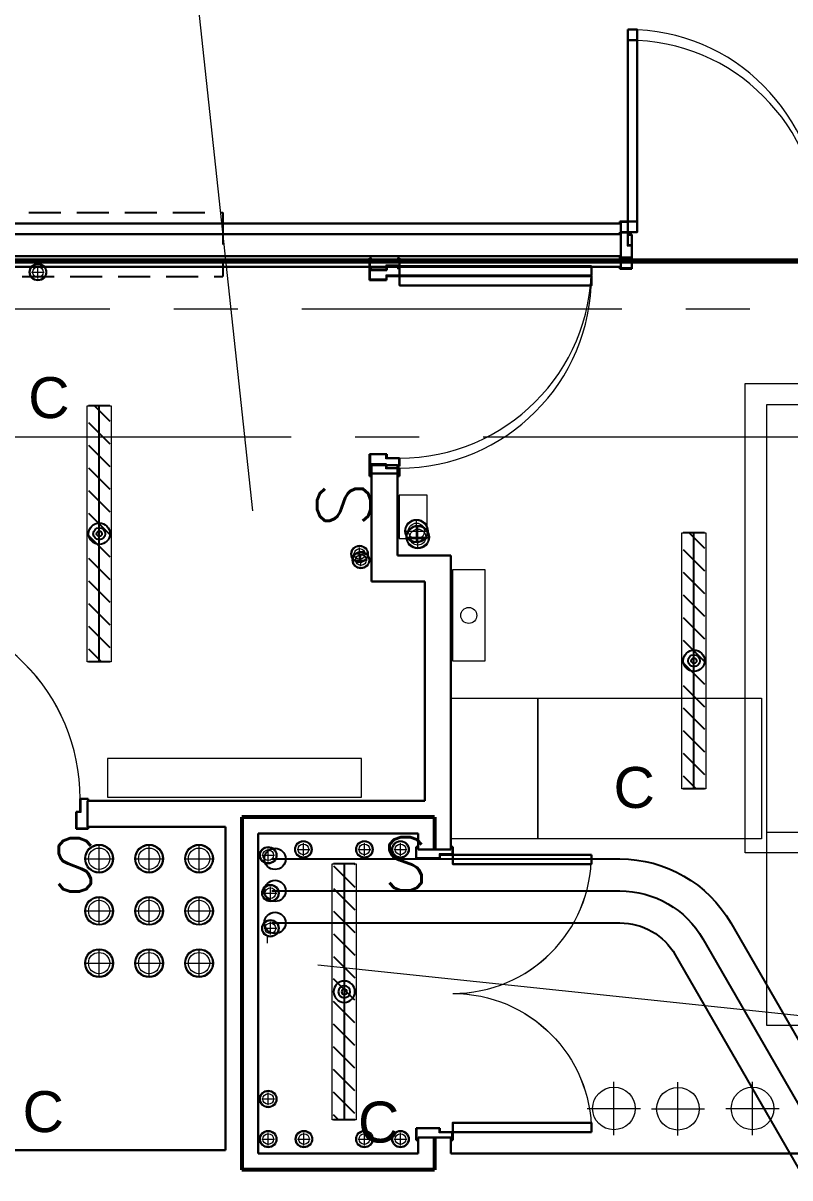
# Model space of a CAD drawing. Header units: inches. Extents: x -26575 to 27, y -11337 to 2257.
# Drawn here: x -21954.9 to -21811, y 764.2 to 980.7 of the extents above; entities that cross this region are included whole.
import ezdxf
from ezdxf.enums import TextEntityAlignment as Align

# ---------------------------------------------------------------- set-up
doc = ezdxf.new("R2010")
doc.units = ezdxf.units.IN
doc.header["$LTSCALE"] = 48
doc.header["$MEASUREMENT"] = 0
for name, pattern in [('A106$0$CENTER', [2, 1.25, -0.25, 0.25, -0.25]), ('A112$0$CENTER', [2, 1.25, -0.25, 0.25, -0.25]), ('NB - 12th floor_plan$0$HIDDEN2', [0.1875, 0.125, -0.0625])]:
    doc.linetypes.add(name, pattern=pattern)
for name, color, linetype in [('A106$0$A-AREA-IDEN', 8, 'Continuous'), ('A106$0$A-DOOR', 8, 'Continuous'), ('A106$0$A-DOOR-FRAM', 8, 'Continuous'), ('A106$0$A-FLOR-SLEEVE', 8, 'Continuous'), ('A106$0$A-GRID-GRDP0-15', 8, 'Continuous'), ('A106$0$A-WALL-FULL-INTR', 8, 'Continuous'), ('A106$0$bc105-11 - A-WALL-FIRE', 8, 'Continuous'), ('A106$0$E-RISER-SLEEVE', 8, 'Continuous'), ('A106$0$M-HVAC', 8, 'Continuous'), ('A112$0$A-ANNO-IDEN', 8, 'Continuous'), ('A112$0$A-DOOR', 8, 'Continuous'), ('A112$0$A-DOOR-FRAM', 8, 'Continuous'), ('A112$0$A-FLOR-SLEEVE', 8, 'Continuous'), ('A112$0$A-GRID-GRDP0-15', 8, 'Continuous'), ('A112$0$A-WALL-FULL-INTR', 8, 'Continuous'), ('A112$0$bc112 - A-WALL-FIRE', 8, 'Continuous'), ('A112$0$E-POWER-PNL', 8, 'Continuous'), ('A112$0$E-RISER-SLEEVE', 8, 'Continuous'), ('A112$0$F-PROT-ALRM', 8, 'Continuous'), ('A112$0$M-CONC-PAD', 8, 'Continuous'), ('A112$0$M-HVAC', 8, 'Continuous'), ('A612$0$A-FLOR-SLEEVE', 8, 'Continuous'), ('A612$0$br612 - E-Lite', 3, 'Continuous'), ('E-CNDT-POWR', 30, 'Continuous'), ('E-FIRE', 234, 'Continuous'), ('E-Lite', 53, 'Continuous'), ('E-Lite-Emer', 13, 'Continuous'), ('E-Lite-Swch @ 96', 53, 'Continuous'), ('E-TEXT', 6, 'Continuous'), ('NB - 12th floor_plan$0$STCBEAMS', 1, 'NB - 12th floor_plan$0$HIDDEN2'), ('XREF', 7, 'Continuous')]:
    doc.layers.add(name, color=color, linetype=linetype)
doc.layers.add('E-Fire-Covr', color=240, linetype='Continuous', lineweight=70, plot=False)
doc.styles.add('M08', font='arial.ttf', dxfattribs={"height": 7.68})
doc.styles.add('MAMEP ANNO', font='arial.ttf', dxfattribs={"height": 0.078125})
doc.styles.get("Standard").update_dxf_attribs({"font": 'simplex.shx'})

# ---------------------------------------------------------------- blocks, each defined once
blk = doc.blocks.new('A106$0$36D478_3')
at = {"layer": 'A106$0$A-DOOR', "linetype": 'Continuous', "lineweight": 0}
blk.add_arc((0.85, 6.5), 36, 0, 90, dxfattribs=at)
at = {"layer": 'A106$0$A-DOOR', "linetype": 'Continuous', "lineweight": 30}
blk.add_3dface([(0.85, 42.5), (2.6, 42.5), (2.6, 6.5), (0.85, 6.5)], dxfattribs=at)
at = {"layer": 'A106$0$A-DOOR-FRAM', "linetype": 'Continuous', "lineweight": 30}
for p, q in [((-0.65, 6.5), (0.85, 6.5)), ((-0.65, 6.5), (-0.65, 6.13)), ((0.85, 6.5), (0.85, 4.08)), ((38.35, 6.5), (36.85, 6.5)), ((36.85, 6.5), (36.85, 4.08)), ((38.35, 6.5), (38.35, 6.13)), ((0.85, 4.08), (1.6, 4.08)), ((1.6, 4.08), (1.6, -0.37)), ((36.85, 4.08), (36.1, 4.08)), ((36.1, 4.08), (36.1, -0.37)), ((-0.65, -0.37), (-0.65, 0)), ((38.35, -0.37), (38.35, 0)), ((1.6, -0.37), (-0.65, -0.37)), ((36.1, -0.37), (38.35, -0.37))]:
    blk.add_line(p, q, dxfattribs=at)
at = {"layer": 'A106$0$A-DOOR-FRAM', "linetype": 'Continuous', "lineweight": 13}
for p, q in [((-0.65, 6.13), (-0.5, 6.13)), ((-0.5, 6.35), (0.7, 6.35)), ((-0.5, 6.35), (-0.5, 6.13)), ((0.7, 6.35), (0.7, 3.93)), ((38.2, 6.35), (37, 6.35)), ((37, 6.35), (37, 3.93)), ((38.2, 6.35), (38.2, 6.13)), ((38.35, 6.13), (38.2, 6.13)), ((0.7, 3.93), (1.45, 3.93)), ((1.45, 3.93), (1.45, -0.22)), ((37, 3.93), (36.25, 3.93)), ((36.25, 3.93), (36.25, -0.22)), ((-0.5, 0), (-0.65, 0)), ((-0.5, -0.22), (-0.5, 0)), ((38.2, -0.22), (38.2, 0)), ((38.2, 0), (38.35, 0)), ((1.45, -0.22), (-0.5, -0.22)), ((36.25, -0.22), (38.2, -0.22))]:
    blk.add_line(p, q, dxfattribs=at)
blk = doc.blocks.new('A106$0$36D478_4')
at = {"layer": 'A106$0$A-DOOR', "linetype": 'Continuous', "lineweight": 0}
blk.add_arc((5.25, -0.85), 36, 270, 360, dxfattribs=at)
at = {"layer": 'A106$0$A-DOOR', "linetype": 'Continuous', "lineweight": 30}
blk.add_3dface([(41.25, -0.85), (41.25, -2.6), (5.25, -2.6), (5.25, -0.85)], dxfattribs=at)
at = {"layer": 'A106$0$A-DOOR-FRAM', "linetype": 'Continuous', "lineweight": 30}
for p, q in [((-0.37, -1.6), (-0.37, 0.65)), ((-0.37, 0.65), (0, 0.65)), ((5.25, 0.65), (4.88, 0.65)), ((5.25, 0.65), (5.25, -0.85)), ((2.83, -1.6), (-0.37, -1.6)), ((5.25, -0.85), (2.83, -0.85)), ((2.83, -0.85), (2.83, -1.6)), ((-0.37, -36.1), (-0.37, -38.35)), ((2.83, -36.1), (-0.37, -36.1)), ((2.83, -36.85), (2.83, -36.1)), ((-0.37, -38.35), (0, -38.35)), ((5.25, -36.85), (2.83, -36.85)), ((5.25, -38.35), (4.88, -38.35)), ((5.25, -38.35), (5.25, -36.85))]:
    blk.add_line(p, q, dxfattribs=at)
at = {"layer": 'A106$0$A-DOOR-FRAM', "linetype": 'Continuous', "lineweight": 13}
for p, q in [((-0.22, -1.45), (-0.22, 0.5)), ((-0.22, 0.5), (0, 0.5)), ((0, 0.5), (0, 0.65)), ((4.88, 0.65), (4.88, 0.5)), ((5.1, 0.5), (4.88, 0.5)), ((5.1, 0.5), (5.1, -0.7)), ((2.68, -1.45), (-0.22, -1.45)), ((5.1, -0.7), (2.68, -0.7)), ((2.68, -0.7), (2.68, -1.45)), ((2.68, -36.25), (-0.22, -36.25)), ((-0.22, -36.25), (-0.22, -38.2)), ((2.68, -37), (2.68, -36.25)), ((-0.22, -38.2), (0, -38.2)), ((0, -38.2), (0, -38.35)), ((5.1, -37), (2.68, -37)), ((4.88, -38.35), (4.88, -38.2)), ((5.1, -38.2), (4.88, -38.2)), ((5.1, -38.2), (5.1, -37))]:
    blk.add_line(p, q, dxfattribs=at)
blk = doc.blocks.new('A106$0$36D478_5')
at = {"layer": 'A106$0$A-DOOR', "linetype": 'Continuous', "lineweight": 0}
blk.add_arc((0.85, 5.25), 36, 0, 90, dxfattribs=at)
at = {"layer": 'A106$0$A-DOOR', "linetype": 'Continuous', "lineweight": 30}
blk.add_3dface([(0.85, 41.25), (2.6, 41.25), (2.6, 5.25), (0.85, 5.25)], dxfattribs=at)
at = {"layer": 'A106$0$A-DOOR-FRAM', "linetype": 'Continuous', "lineweight": 30}
for p, q in [((-0.65, 5.25), (0.85, 5.25)), ((-0.65, 5.25), (-0.65, 4.88)), ((0.85, 5.25), (0.85, 2.83)), ((38.35, 5.25), (36.85, 5.25)), ((36.85, 5.25), (36.85, 2.83)), ((38.35, 5.25), (38.35, 4.88)), ((0.85, 2.83), (1.6, 2.83)), ((1.6, 2.83), (1.6, -0.37)), ((36.85, 2.83), (36.1, 2.83)), ((36.1, 2.83), (36.1, -0.37)), ((-0.65, -0.37), (-0.65, 0)), ((38.35, -0.37), (38.35, 0)), ((1.6, -0.37), (-0.65, -0.37)), ((36.1, -0.37), (38.35, -0.37))]:
    blk.add_line(p, q, dxfattribs=at)
at = {"layer": 'A106$0$A-DOOR-FRAM', "linetype": 'Continuous', "lineweight": 13}
for p, q in [((-0.65, 4.88), (-0.5, 4.88)), ((-0.5, 5.1), (0.7, 5.1)), ((-0.5, 5.1), (-0.5, 4.88)), ((0.7, 5.1), (0.7, 2.68)), ((38.2, 5.1), (37, 5.1)), ((37, 5.1), (37, 2.68)), ((38.2, 5.1), (38.2, 4.88)), ((38.35, 4.88), (38.2, 4.88)), ((0.7, 2.68), (1.45, 2.68)), ((1.45, 2.68), (1.45, -0.22)), ((37, 2.68), (36.25, 2.68)), ((36.25, 2.68), (36.25, -0.22)), ((-0.5, 0), (-0.65, 0)), ((-0.5, -0.22), (-0.5, 0)), ((38.2, -0.22), (38.2, 0)), ((38.2, 0), (38.35, 0)), ((1.45, -0.22), (-0.5, -0.22)), ((36.25, -0.22), (38.2, -0.22))]:
    blk.add_line(p, q, dxfattribs=at)
blk = doc.blocks.new('*U372')
at = {"linetype": 'Continuous', "lineweight": 0}
for p, q in [((0, -20, 0), (0, 20, 0)), ((-20, 0, 0), (20, 0, 0))]:
    blk.add_line(p, q, dxfattribs=at)
at = {"layer": 'A106$0$E-RISER-SLEEVE', "linetype": 'Continuous', "lineweight": 0}
for radius in [21.5, 20.2]:
    blk.add_circle((0, 0, 0), radius, dxfattribs=at)
at = {"layer": 'A106$0$E-RISER-SLEEVE', "linetype": 'Continuous', "lineweight": 13}
blk.add_circle((0, 0, 0), 16, dxfattribs=at)
blk = doc.blocks.new('*U371')
at = {"linetype": 'Continuous', "lineweight": 0}
for p, q in [((-9.5, 0, 0), (9.5, 0, 0)), ((0, -9.5, 0), (0, 9.5, 0))]:
    blk.add_line(p, q, dxfattribs=at)
at = {"layer": 'A106$0$E-RISER-SLEEVE', "linetype": 'Continuous', "lineweight": 0}
for radius in [13, 11.6]:
    blk.add_circle((0, 0, 0), radius, dxfattribs=at)
at = {"layer": 'A106$0$E-RISER-SLEEVE', "linetype": 'Continuous', "lineweight": 13}
blk.add_circle((0, 0, 0), 8, dxfattribs=at)
blk = doc.blocks.new('*U374')
at = {"linetype": 'Continuous', "lineweight": 0}
for p, q in [((-16, 0, 0), (16, 0, 0)), ((0, -16, 0), (0, 16, 0))]:
    blk.add_line(p, q, dxfattribs=at)
at = {"layer": 'A106$0$E-RISER-SLEEVE', "linetype": 'Continuous', "lineweight": 0}
for radius in [17.5, 16.1]:
    blk.add_circle((0, 0, 0), radius, dxfattribs=at)
at = {"layer": 'A106$0$E-RISER-SLEEVE', "linetype": 'Continuous', "lineweight": 13}
blk.add_circle((0, 0, 0), 12, dxfattribs=at)
blk = doc.blocks.new('*U437')
at = {"layer": 'A106$0$A-FLOR-SLEEVE', "linetype": 'Continuous', "lineweight": 0}
for p, q in [((0, -40), (0, 40)), ((-40, 0), (40, 0))]:
    blk.add_line(p, q, dxfattribs=at)
at = {"layer": 'A106$0$A-FLOR-SLEEVE', "linetype": 'Continuous', "lineweight": 13}
blk.add_circle((0, 0), 32, dxfattribs=at)
blk = doc.blocks.new('*U438')
at = {"layer": 'A106$0$A-DOOR', "linetype": 'Continuous', "lineweight": 0}
blk.add_arc((-76.5, 208, 0), 208, 270.0004, 360, dxfattribs=at)
at = {"layer": 'A106$0$A-DOOR', "linetype": 'Continuous', "lineweight": 0, "extrusion": (0, 0, -1)}
blk.add_arc((76.5, -208, 0), 208, 90.0004, 180, dxfattribs=at)
at = {"layer": 'A106$0$A-DOOR', "linetype": 'Continuous', "lineweight": 30}
for points in [[(131.5, 208, 0), (131.5, 194, 0), (-76.5, 194, 0), (-76.5, 208, 0)], [(131.5, -208, 0), (131.5, -194, 0), (-76.5, -194, 0), (-76.5, -208, 0)]]:
    blk.add_3dface(points, dxfattribs=at)
at = {"layer": 'A106$0$A-DOOR-FRAM', "linetype": 'Continuous', "lineweight": 30}
for p, q in [((-131.5, 202, 0), (-131.5, 220, 0)), ((-131.5, 220, 0), (-128.5, 220, 0)), ((-76.5, 208, 0), (-95.9, 208, 0)), ((-95.9, 208, 0), (-95.9, 202, 0)), ((-76.5, 220, 0), (-79.5, 220, 0)), ((-76.5, 220, 0), (-76.5, 208, 0)), ((-95.9, 202, 0), (-131.5, 202, 0)), ((-131.5, -202, 0), (-131.5, -220, 0)), ((-95.9, -202, 0), (-131.5, -202, 0)), ((-95.9, -208, 0), (-95.9, -202, 0)), ((-131.5, -220, 0), (-128.5, -220, 0)), ((-76.5, -208, 0), (-95.9, -208, 0)), ((-76.5, -220, 0), (-79.5, -220, 0)), ((-76.5, -220, 0), (-76.5, -208, 0))]:
    blk.add_line(p, q, dxfattribs=at)
at = {"layer": 'A106$0$A-DOOR-FRAM', "linetype": 'Continuous', "lineweight": 13}
for p, q in [((-130.3, 203.2, 0), (-130.3, 218.8, 0)), ((-130.3, 218.8, 0), (-128.5, 218.8, 0)), ((-128.5, 218.8, 0), (-128.5, 220, 0)), ((-77.7, 209.2, 0), (-97.1, 209.2, 0)), ((-97.1, 209.2, 0), (-97.1, 203.2, 0)), ((-79.5, 220, 0), (-79.5, 218.8, 0)), ((-77.7, 218.8, 0), (-79.5, 218.8, 0)), ((-77.7, 218.8, 0), (-77.7, 209.2, 0)), ((-97.1, 203.2, 0), (-130.3, 203.2, 0)), ((-97.1, -203.2, 0), (-130.3, -203.2, 0)), ((-130.3, -203.2, 0), (-130.3, -218.8, 0)), ((-97.1, -209.2, 0), (-97.1, -203.2, 0)), ((-130.3, -218.8, 0), (-128.5, -218.8, 0)), ((-128.5, -218.8, 0), (-128.5, -220, 0)), ((-77.7, -209.2, 0), (-97.1, -209.2, 0)), ((-79.5, -220, 0), (-79.5, -218.8, 0)), ((-77.7, -218.8, 0), (-79.5, -218.8, 0)), ((-77.7, -218.8, 0), (-77.7, -209.2, 0))]:
    blk.add_line(p, q, dxfattribs=at)
blk = doc.blocks.new('A106')
at = {"layer": 'A106$0$A-AREA-IDEN', "lineweight": 0, "elevation": 0.21, "flags": 128}
for points in [[(-21916.08, 1171.45), (-21942.2, 1171.45), (-21911.81, 889.27)], [(-21438.66, 759.59), (-21475.79, 759.59), (-21899.57, 804.08)]]:
    blk.add_lwpolyline(points, dxfattribs=at)
at = {"layer": 'A106$0$A-GRID-GRDP0-15', "linetype": 'A106$0$CENTER', "lineweight": 0}
for p, q in [((-24110.57, 927.16), (-20437.54, 927.16)), ((-23884.56, 903.16), (-20364.93, 903.16))]:
    blk.add_line(p, q, dxfattribs=at)
at = {"layer": 'A106$0$A-WALL-FULL-INTR', "lineweight": 30}
for p, q in [((-22001.65, 943.16), (-21842.77, 943.16)), ((-21842.77, 937.03), (-21842.77, 943.19)), ((-22001.65, 937.03), (-21842.77, 937.03)), ((-21889.49, 897.81), (-21889.49, 876.05)), ((-21889.49, 897.81), (-21884.62, 897.81)), ((-21884.62, 897.81), (-21884.62, 880.92)), ((-21884.62, 880.92), (-21874.63, 880.92)), ((-21874.63, 880.92), (-21874.63, 825.79)), ((-21889.49, 876.05), (-21879.5, 876.05)), ((-21879.5, 834.91), (-21879.5, 876.05)), ((-21942.8, 834.9), (-21879.5, 834.91)), ((-21942.8, 830.04), (-21942.8, 834.9)), ((-21942.8, 830.04), (-21916.89, 830.05)), ((-21916.89, 769.41), (-21916.89, 830.05)), ((-21910.76, 768.78), (-21910.76, 828.78)), ((-21910.76, 828.78), (-21880.76, 828.78)), ((-21880.76, 828.78), (-21880.76, 825.79)), ((-21880.76, 825.79), (-21874.63, 825.79)), ((-21874.63, 771.78), (-21880.76, 771.78)), ((-21880.76, 771.78), (-21880.76, 768.78)), ((-21874.63, 771.78), (-21874.63, 768.78)), ((-21916.89, 769.41), (-22001.65, 769.41)), ((-21880.76, 768.78), (-21910.76, 768.78)), ((-21650.36, 768.78), (-21874.63, 768.78))]:
    blk.add_line(p, q, dxfattribs=at)
at = {"layer": 'A106$0$bc105-11 - A-WALL-FIRE', "lineweight": 53}
for p, q in [((-21913.83, 831.85), (-21913.83, 765.72)), ((-21877.69, 831.85), (-21913.83, 831.85)), ((-21877.69, 831.85), (-21877.69, 825.79)), ((-21877.69, 771.78), (-21877.69, 765.72)), ((-21877.69, 765.72), (-21913.83, 765.72))]:
    blk.add_line(p, q, dxfattribs=at)
at = {"layer": 'A106$0$M-HVAC', "lineweight": 0}
for p, q in [((-21815.39, 829), (-21815.39, 792.8)), ((-21815.39, 792.8), (-21624.78, 792.8))]:
    blk.add_line(p, q, dxfattribs=at)
blk.add_circle((-21871.26, 869.66), 1.5, dxfattribs=at)
at = {"layer": 'A106$0$M-HVAC', "lineweight": 13}
blk.add_3dface([(-21624.78, 909.16), (-21815.39, 909.16), (-21815.39, 829), (-21624.78, 829)], dxfattribs=at)
at = {"layer": 'A106$0$M-HVAC', "lineweight": 0}
for points in [[(-21884.34, 884.09), (-21879.09, 884.09), (-21879.09, 892.22), (-21884.34, 892.22)], [(-21874.26, 878.26), (-21868.26, 878.26), (-21868.26, 861.07), (-21874.26, 861.07)], [(-21874.63, 854.16), (-21858.33, 854.16), (-21858.33, 827.76), (-21874.63, 827.76)], [(-21858.33, 854.16), (-21816.33, 854.16), (-21816.33, 827.76), (-21858.33, 827.76)]]:
    blk.add_3dface(points, dxfattribs=at)
at = {"layer": 'A106$0$A-DOOR', "lineweight": 0}
for name, p in [('A106$0$36D478_3', (-21842.28, 937.03)), ('A106$0$36D478_4', (-21889.49, 936.01)), ('A106$0$36D478_5', (-21981.01, 830.03))]:
    blk.add_blockref(name, p, dxfattribs=at)
at = {"layer": 'A106$0$A-DOOR', "lineweight": 30, "xscale": 0.125, "yscale": 0.125, "zscale": 0.125}
blk.add_blockref('*U438', (-21864.69, 798.78, 0), dxfattribs=at)
at = {"layer": 'A106$0$A-FLOR-SLEEVE', "lineweight": 13, "xscale": 0.125, "yscale": 0.125, "zscale": 0.125}
for p in [(-21844.03, 777.22), (-21832.02, 777.16), (-21818.03, 777.22)]:
    blk.add_blockref('*U437', p, dxfattribs=at)
at = {"layer": 'A106$0$E-RISER-SLEEVE', "lineweight": 13, "xscale": 0.125, "yscale": 0.125, "zscale": 0.125}
for name, p in [('*U371', (-21952.07, 934.03, 0)), ('*U374', (-21881.07, 885.48, 0)), ('*U371', (-21891.74, 881.18, 0)), ('*U371', (-21902.29, 825.79, 0)), ('*U371', (-21890.84, 825.79, 0)), ('*U371', (-21884.07, 825.79, 0)), ('*U372', (-21940.6, 824.04, 0)), ('*U372', (-21931.22, 824.04, 0)), ('*U372', (-21921.85, 824.04, 0)), ('*U371', (-21908.88, 824.7, 0)), ('*U371', (-21908.47, 817.59, 0)), ('*U372', (-21940.6, 814.25, 0)), ('*U372', (-21931.22, 814.25, 0)), ('*U372', (-21921.85, 814.25, 0)), ('*U371', (-21908.47, 810.99, 0)), ('*U372', (-21940.6, 804.46, 0)), ('*U372', (-21931.22, 804.46, 0)), ('*U372', (-21921.85, 804.46, 0)), ('*U371', (-21908.88, 778.99, 0)), ('*U371', (-21908.88, 771.47, 0)), ('*U371', (-21902.18, 771.47, 0)), ('*U371', (-21890.84, 771.47, 0)), ('*U371', (-21884.07, 771.47, 0))]:
    blk.add_blockref(name, p, dxfattribs=at)
blk = doc.blocks.new('LTG-Switch-Anno')
at = {"color": 0, "linetype": 'ByBlock'}
blk.add_text('S', height=0.1042, dxfattribs=at).set_placement((0, -0.1094), align=Align.CENTER)
at = {"color": 6, "style": 'MAMEP ANNO'}
blk.add_attdef('SUB', (0.0521, -0.125), '', height=0.0729, dxfattribs=at)
blk = doc.blocks.new('A112')
at = {"layer": 'A112$0$A-ANNO-IDEN', "lineweight": 0, "elevation": 0.21, "flags": 128}
for points in [[(-21916.08, 1171.45), (-21942.2, 1171.45), (-21911.81, 889.27)], [(-21438.66, 759.59), (-21475.79, 759.59), (-21899.57, 804.08)]]:
    blk.add_lwpolyline(points, dxfattribs=at)
at = {"layer": 'A112$0$A-DOOR', "lineweight": 0}
for centre, radius, start, end in [((-21841.42, 941.53), 36, 0, 90), ((-21884.24, 933.28), 36, 270, 0), ((-21980.15, 835.28), 36, 0, 90), ((-21874.26, 824.78), 26, 270.0004, 360)]:
    blk.add_arc(centre, radius, start, end, dxfattribs=at)
at = {"layer": 'A112$0$A-DOOR', "lineweight": 0, "extrusion": (0, 0, -1)}
blk.add_arc((21874.26, 772.78), 26, 90.0004, 180, dxfattribs=at)
at = {"layer": 'A112$0$A-DOOR', "lineweight": 30}
for points in [[(-21841.42, 977.53), (-21839.67, 977.53), (-21839.67, 941.53), (-21841.42, 941.53)], [(-21848.24, 933.28), (-21848.24, 931.53), (-21884.24, 931.53), (-21884.24, 933.28)], [(-21848.26, 824.78), (-21848.26, 823.03), (-21874.26, 823.03), (-21874.26, 824.78)], [(-21848.26, 772.78), (-21848.26, 774.53), (-21874.26, 774.53), (-21874.26, 772.78)]]:
    blk.add_3dface(points, dxfattribs=at)
at = {"layer": 'A112$0$A-DOOR-FRAM', "lineweight": 30}
for p, q in [((-21842.92, 941.53), (-21841.42, 941.53)), ((-21842.92, 941.53), (-21842.92, 941.16)), ((-21841.42, 941.53), (-21841.42, 939.11)), ((-21841.42, 939.11), (-21840.67, 939.11)), ((-21840.67, 939.11), (-21840.67, 934.66)), ((-21889.87, 932.53), (-21889.87, 934.78)), ((-21889.87, 934.78), (-21889.49, 934.78)), ((-21884.24, 933.28), (-21886.67, 933.28)), ((-21886.67, 933.28), (-21886.67, 932.53)), ((-21884.24, 934.78), (-21884.62, 934.78)), ((-21884.24, 934.78), (-21884.24, 933.28)), ((-21842.92, 934.66), (-21842.92, 935.03)), ((-21840.67, 934.66), (-21842.92, 934.66)), ((-21886.67, 932.53), (-21889.87, 932.53)), ((-21889.87, 898.03), (-21889.87, 895.78)), ((-21886.67, 898.03), (-21889.87, 898.03)), ((-21886.67, 897.28), (-21886.67, 898.03)), ((-21884.24, 897.28), (-21886.67, 897.28)), ((-21884.24, 895.78), (-21884.24, 897.28)), ((-21889.87, 895.78), (-21889.49, 895.78)), ((-21884.24, 895.78), (-21884.62, 895.78)), ((-21942.65, 835.28), (-21944.15, 835.28)), ((-21944.15, 835.28), (-21944.15, 832.86)), ((-21942.65, 835.28), (-21942.65, 834.9)), ((-21944.15, 832.86), (-21944.9, 832.86)), ((-21944.9, 832.86), (-21944.9, 829.65)), ((-21944.9, 829.65), (-21942.65, 829.65)), ((-21942.65, 829.65), (-21942.65, 830.03)), ((-21881.13, 824.03), (-21881.13, 826.29)), ((-21881.13, 826.29), (-21880.76, 826.29)), ((-21874.26, 826.29), (-21874.63, 826.29)), ((-21874.26, 826.29), (-21874.26, 824.78)), ((-21876.68, 824.03), (-21881.13, 824.03)), ((-21874.26, 824.78), (-21876.68, 824.78)), ((-21876.68, 824.78), (-21876.68, 824.03)), ((-21881.13, 773.54), (-21881.13, 771.28)), ((-21876.68, 773.54), (-21881.13, 773.54)), ((-21876.68, 772.79), (-21876.68, 773.54)), ((-21881.13, 771.28), (-21880.76, 771.28)), ((-21874.26, 772.79), (-21876.68, 772.79)), ((-21874.26, 771.28), (-21874.63, 771.28)), ((-21874.26, 771.28), (-21874.26, 772.79))]:
    blk.add_line(p, q, dxfattribs=at)
at = {"layer": 'A112$0$A-DOOR-FRAM', "lineweight": 13}
for p, q in [((-21842.92, 941.16), (-21842.77, 941.16)), ((-21842.77, 941.38), (-21841.57, 941.38)), ((-21842.77, 941.38), (-21842.77, 941.16)), ((-21841.57, 941.38), (-21841.57, 938.96)), ((-21841.57, 938.96), (-21840.82, 938.96)), ((-21840.82, 938.96), (-21840.82, 934.81)), ((-21889.72, 932.68), (-21889.72, 934.63)), ((-21889.72, 934.63), (-21889.49, 934.63)), ((-21889.49, 934.63), (-21889.49, 934.78)), ((-21884.39, 933.43), (-21886.82, 933.43)), ((-21886.82, 933.43), (-21886.82, 932.68)), ((-21884.62, 934.78), (-21884.62, 934.63)), ((-21884.39, 934.63), (-21884.62, 934.63)), ((-21884.39, 934.63), (-21884.39, 933.43)), ((-21842.77, 935.03), (-21842.92, 935.03)), ((-21842.77, 934.81), (-21842.77, 935.03)), ((-21840.82, 934.81), (-21842.77, 934.81)), ((-21886.82, 932.68), (-21889.72, 932.68)), ((-21886.82, 897.88), (-21889.72, 897.88)), ((-21889.72, 897.88), (-21889.72, 895.93)), ((-21886.82, 897.13), (-21886.82, 897.88)), ((-21884.39, 897.13), (-21886.82, 897.13)), ((-21884.39, 895.93), (-21884.39, 897.13)), ((-21889.72, 895.93), (-21889.49, 895.93)), ((-21889.49, 895.93), (-21889.49, 895.78)), ((-21884.62, 895.78), (-21884.62, 895.93)), ((-21884.39, 895.93), (-21884.62, 895.93)), ((-21942.8, 835.13), (-21944, 835.13)), ((-21944, 835.13), (-21944, 832.71)), ((-21942.8, 835.13), (-21942.8, 834.9)), ((-21942.65, 834.9), (-21942.8, 834.9)), ((-21944, 832.71), (-21944.75, 832.71)), ((-21944.75, 832.71), (-21944.75, 829.8)), ((-21944.75, 829.8), (-21942.8, 829.8)), ((-21942.8, 829.8), (-21942.8, 830.03)), ((-21942.8, 830.03), (-21942.65, 830.03)), ((-21880.98, 824.18), (-21880.98, 826.14)), ((-21880.98, 826.14), (-21880.76, 826.14)), ((-21880.76, 826.14), (-21880.76, 826.29)), ((-21874.63, 826.29), (-21874.63, 826.14)), ((-21874.41, 826.14), (-21874.63, 826.14)), ((-21874.41, 826.14), (-21874.41, 824.93)), ((-21876.83, 824.18), (-21880.98, 824.18)), ((-21874.41, 824.93), (-21876.83, 824.93)), ((-21876.83, 824.93), (-21876.83, 824.18)), ((-21876.83, 773.39), (-21880.98, 773.39)), ((-21880.98, 773.39), (-21880.98, 771.43)), ((-21876.83, 772.64), (-21876.83, 773.39)), ((-21880.98, 771.43), (-21880.76, 771.43)), ((-21880.76, 771.43), (-21880.76, 771.28)), ((-21874.41, 772.64), (-21876.83, 772.64)), ((-21874.63, 771.28), (-21874.63, 771.43)), ((-21874.41, 771.43), (-21874.63, 771.43)), ((-21874.41, 771.43), (-21874.41, 772.64))]:
    blk.add_line(p, q, dxfattribs=at)
at = {"layer": 'A112$0$A-FLOR-SLEEVE', "lineweight": 0}
for p, q in [((-21844.03, 772.22), (-21844.03, 782.22)), ((-21832.02, 772.16), (-21832.02, 782.16)), ((-21818.03, 772.22), (-21818.03, 782.22)), ((-21849.03, 777.22), (-21839.03, 777.22)), ((-21837.02, 777.16), (-21827.02, 777.16)), ((-21823.03, 777.22), (-21813.03, 777.22))]:
    blk.add_line(p, q, dxfattribs=at)
at = {"layer": 'A112$0$A-FLOR-SLEEVE', "lineweight": 13}
for centre in [(-21844.03, 777.22), (-21832.02, 777.16), (-21818.03, 777.22)]:
    blk.add_circle(centre, 4, dxfattribs=at)
at = {"layer": 'A112$0$A-GRID-GRDP0-15', "linetype": 'A112$0$CENTER', "lineweight": 0}
for p, q in [((-24110.57, 927.16), (-20437.54, 927.16)), ((-23884.56, 903.16), (-20364.93, 903.16))]:
    blk.add_line(p, q, dxfattribs=at)
at = {"layer": 'A112$0$A-WALL-FULL-INTR', "lineweight": 30}
for p, q in [((-22001.65, 941.16), (-21842.77, 941.16)), ((-21842.77, 935.03), (-21842.77, 941.19)), ((-21964.01, 935.03), (-21842.77, 935.03)), ((-21889.49, 896.28), (-21889.49, 876.05)), ((-21889.49, 896.28), (-21884.62, 896.28)), ((-21884.62, 896.28), (-21884.62, 880.92)), ((-21884.62, 880.92), (-21874.63, 880.92)), ((-21874.63, 880.92), (-21874.63, 825.79)), ((-21889.49, 876.05), (-21879.5, 876.05)), ((-21879.5, 876.05), (-21879.5, 834.91)), ((-21942.8, 834.9), (-21879.5, 834.91)), ((-21942.8, 830.04), (-21942.8, 834.9)), ((-21942.8, 830.04), (-21916.89, 830.05)), ((-21916.89, 769.41), (-21916.89, 830.05)), ((-21910.76, 777.47), (-21910.76, 828.78)), ((-21910.76, 828.78), (-21880.76, 828.78)), ((-21880.76, 828.78), (-21880.76, 825.79)), ((-21880.76, 825.79), (-21874.63, 825.79)), ((-21910.76, 777.47), (-21910.76, 768.78)), ((-21880.76, 771.78), (-21880.76, 768.78)), ((-21874.63, 771.78), (-21880.76, 771.78)), ((-21874.63, 771.78), (-21874.63, 768.78)), ((-21916.89, 769.41), (-22001.65, 769.41)), ((-21880.76, 768.78), (-21910.76, 768.78)), ((-21650.36, 768.78), (-21874.63, 768.78))]:
    blk.add_line(p, q, dxfattribs=at)
at = {"layer": 'A112$0$bc112 - A-WALL-FIRE', "lineweight": 53}
for p, q in [((-21913.83, 831.85), (-21913.83, 765.72)), ((-21877.69, 831.85), (-21913.83, 831.85)), ((-21877.69, 831.85), (-21877.69, 825.79)), ((-21877.69, 771.78), (-21877.69, 765.72)), ((-21877.69, 765.72), (-21913.83, 765.72))]:
    blk.add_line(p, q, dxfattribs=at)
at = {"layer": 'A112$0$E-POWER-PNL', "lineweight": 13}
blk.add_3dface([(-21939.02, 835.6), (-21891.39, 835.6), (-21891.39, 842.86), (-21939.02, 842.86)], dxfattribs=at)
at = {"layer": 'A112$0$E-RISER-SLEEVE', "lineweight": 0}
for p, q in [((-21953.26, 934.03), (-21950.88, 934.03)), ((-21952.07, 932.85), (-21952.07, 935.22)), ((-21880.82, 882.35), (-21880.82, 886.35)), ((-21882.82, 884.35), (-21878.82, 884.35)), ((-21892.68, 880.05), (-21890.31, 880.05)), ((-21891.49, 878.87), (-21891.49, 881.24)), ((-21940.6, 821.54), (-21940.6, 826.54)), ((-21931.22, 821.54), (-21931.22, 826.54)), ((-21921.85, 821.54), (-21921.85, 826.54)), ((-21908.88, 823.51), (-21908.88, 825.88)), ((-21903.48, 825.79), (-21901.11, 825.79)), ((-21902.29, 824.61), (-21902.29, 826.98)), ((-21892.03, 825.79), (-21889.65, 825.79)), ((-21890.84, 824.61), (-21890.84, 826.98)), ((-21885.26, 825.79), (-21882.89, 825.79)), ((-21884.07, 824.61), (-21884.07, 826.98)), ((-21943.1, 824.04), (-21938.1, 824.04)), ((-21933.72, 824.04), (-21928.72, 824.04)), ((-21924.35, 824.04), (-21919.35, 824.04)), ((-21910.07, 824.7), (-21907.69, 824.7)), ((-21908.47, 816.4), (-21908.47, 818.77)), ((-21940.6, 811.75), (-21940.6, 816.75)), ((-21931.22, 811.75), (-21931.22, 816.75)), ((-21921.85, 811.75), (-21921.85, 816.75)), ((-21909.66, 817.59), (-21907.28, 817.59)), ((-21943.1, 814.25), (-21938.1, 814.25)), ((-21933.72, 814.25), (-21928.72, 814.25)), ((-21924.35, 814.25), (-21919.35, 814.25)), ((-21908.47, 809.8), (-21908.47, 812.17)), ((-21909.66, 810.99), (-21907.28, 810.99)), ((-21940.6, 801.96), (-21940.6, 806.96)), ((-21931.22, 801.96), (-21931.22, 806.96)), ((-21921.85, 801.96), (-21921.85, 806.96)), ((-21943.1, 804.46), (-21938.1, 804.46)), ((-21933.72, 804.46), (-21928.72, 804.46)), ((-21924.35, 804.46), (-21919.35, 804.46)), ((-21908.88, 777.8), (-21908.88, 780.17)), ((-21910.07, 778.99), (-21907.69, 778.99)), ((-21910.07, 771.47), (-21907.69, 771.47)), ((-21908.88, 770.28), (-21908.88, 772.65)), ((-21903.36, 771.47), (-21900.99, 771.47)), ((-21902.18, 770.28), (-21902.18, 772.65)), ((-21892.03, 771.47), (-21889.65, 771.47)), ((-21890.84, 770.28), (-21890.84, 772.65)), ((-21885.26, 771.47), (-21882.89, 771.47)), ((-21884.07, 770.28), (-21884.07, 772.65))]:
    blk.add_line(p, q, dxfattribs=at)
for centre, radius in [((-21952.07, 934.03), 1.63), ((-21952.07, 934.03), 1.45), ((-21880.82, 884.35), 2.19), ((-21880.82, 884.35), 2.01), ((-21891.49, 880.05), 1.63), ((-21891.49, 880.05), 1.45), ((-21902.29, 825.79), 1.63), ((-21902.29, 825.79), 1.45), ((-21890.84, 825.79), 1.63), ((-21890.84, 825.79), 1.45), ((-21884.07, 825.79), 1.63), ((-21884.07, 825.79), 1.45), ((-21940.6, 824.04), 2.69), ((-21940.6, 824.04), 2.52), ((-21931.22, 824.04), 2.69), ((-21931.22, 824.04), 2.52), ((-21921.85, 824.04), 2.69), ((-21921.85, 824.04), 2.52), ((-21908.88, 824.7), 1.63), ((-21908.88, 824.7), 1.45), ((-21908.47, 817.59), 1.63), ((-21908.47, 817.59), 1.45), ((-21940.6, 814.25), 2.69), ((-21940.6, 814.25), 2.52), ((-21931.22, 814.25), 2.69), ((-21931.22, 814.25), 2.52), ((-21921.85, 814.25), 2.69), ((-21921.85, 814.25), 2.52), ((-21908.47, 810.99), 1.63), ((-21908.47, 810.99), 1.45), ((-21940.6, 804.46), 2.69), ((-21940.6, 804.46), 2.52), ((-21931.22, 804.46), 2.69), ((-21931.22, 804.46), 2.52), ((-21921.85, 804.46), 2.69), ((-21921.85, 804.46), 2.52), ((-21908.88, 778.99), 1.63), ((-21908.88, 778.99), 1.45), ((-21908.88, 771.47), 1.63), ((-21902.18, 771.47), 1.63), ((-21890.84, 771.47), 1.63), ((-21884.07, 771.47), 1.63), ((-21908.88, 771.47), 1.45), ((-21902.18, 771.47), 1.45), ((-21890.84, 771.47), 1.45), ((-21884.07, 771.47), 1.45)]:
    blk.add_circle(centre, radius, dxfattribs=at)
at = {"layer": 'A112$0$E-RISER-SLEEVE', "lineweight": 13}
for centre, radius in [((-21952.07, 934.03), 1), ((-21880.82, 884.35), 1.5), ((-21891.49, 880.05), 1), ((-21940.6, 824.04), 2), ((-21931.22, 824.04), 2), ((-21921.85, 824.04), 2), ((-21908.88, 824.7), 1), ((-21902.29, 825.79), 1), ((-21890.84, 825.79), 1), ((-21884.07, 825.79), 1), ((-21908.47, 817.59), 1), ((-21940.6, 814.25), 2), ((-21931.22, 814.25), 2), ((-21921.85, 814.25), 2), ((-21908.47, 810.99), 1), ((-21940.6, 804.46), 2), ((-21931.22, 804.46), 2), ((-21921.85, 804.46), 2), ((-21908.88, 778.99), 1), ((-21908.88, 771.47), 1), ((-21902.18, 771.47), 1), ((-21890.84, 771.47), 1), ((-21884.07, 771.47), 1)]:
    blk.add_circle(centre, radius, dxfattribs=at)
at = {"layer": 'A112$0$F-PROT-ALRM', "lineweight": 0}
blk.add_line((-21909.09, 809.59), (-21909.09, 808.18), dxfattribs=at)
at = {"layer": 'A112$0$M-CONC-PAD', "lineweight": 0}
blk.add_3dface([(-21819.39, 913.16), (-21620.39, 913.16), (-21620.39, 825.16), (-21819.39, 825.16)], dxfattribs=at)
at = {"layer": 'A112$0$M-HVAC', "lineweight": 0}
for p, q in [((-21815.39, 829), (-21815.39, 792.8)), ((-21815.39, 792.8), (-21624.78, 792.8))]:
    blk.add_line(p, q, dxfattribs=at)
blk.add_circle((-21871.26, 869.66), 1.5, dxfattribs=at)
at = {"layer": 'A112$0$M-HVAC', "lineweight": 13}
blk.add_3dface([(-21624.78, 909.16), (-21815.39, 909.16), (-21815.39, 829), (-21624.78, 829)], dxfattribs=at)
at = {"layer": 'A112$0$M-HVAC', "lineweight": 0}
for points in [[(-21884.34, 884.09), (-21879.09, 884.09), (-21879.09, 892.22), (-21884.34, 892.22)], [(-21874.26, 878.26), (-21868.26, 878.26), (-21868.26, 861.07), (-21874.26, 861.07)], [(-21874.63, 854.16), (-21858.33, 854.16), (-21858.33, 827.76), (-21874.63, 827.76)], [(-21858.33, 854.16), (-21816.33, 854.16), (-21816.33, 827.76), (-21858.33, 827.76)]]:
    blk.add_3dface(points, dxfattribs=at)
blk = doc.blocks.new('A612')
at = {"layer": 'A612$0$A-FLOR-SLEEVE', "lineweight": 0}
for p, q in [((-21844.03, 772.22), (-21844.03, 782.22)), ((-21832.02, 772.16), (-21832.02, 782.16)), ((-21818.03, 772.22), (-21818.03, 782.22)), ((-21849.03, 777.22), (-21839.03, 777.22)), ((-21837.02, 777.16), (-21827.02, 777.16)), ((-21823.03, 777.22), (-21813.03, 777.22))]:
    blk.add_line(p, q, dxfattribs=at)
at = {"layer": 'A612$0$A-FLOR-SLEEVE', "lineweight": 13}
for centre in [(-21844.03, 777.22), (-21832.02, 777.16), (-21818.03, 777.22)]:
    blk.add_circle(centre, 4, dxfattribs=at)
at = {"layer": 'A612$0$br612 - E-Lite', "lineweight": 13}
for points in [[(-21942.83, 860.97), (-21942.83, 908.97), (-21938.33, 908.97), (-21938.33, 860.97)], [(-21826.77, 885.16), (-21826.77, 837.16), (-21831.27, 837.16), (-21831.27, 885.16)], [(-21892.37, 823.09), (-21892.37, 775.09), (-21896.87, 775.09), (-21896.87, 823.09)]]:
    blk.add_3dface(points, dxfattribs=at)
blk = doc.blocks.new('NB - 12th floor_plan')
at = {"layer": 'NB - 12th floor_plan$0$STCBEAMS'}
for p, q in [((-22007.77, 945.22), (-21917.42, 945.22)), ((-21917.42, 945.22), (-21917.42, 933.22)), ((-21964.01, 933.22), (-21917.42, 933.22))]:
    blk.add_line(p, q, dxfattribs=at)
blk = doc.blocks.new('LFIND4')
for p, q in [((-24, 2), (-24, -2)), ((24, 0), (-24, 0)), ((24, 2), (24, -2))]:
    blk.add_line(p, q)
for radius in [2, 1.12, 0.5]:
    blk.add_circle((0, 0), radius)
blk = doc.blocks.new('*U164')
at = {"layer": 'E-Fire-Covr'}
blk.add_lwpolyline([(10.15, 322), (318, 322), (318, -314), (-318, -314), (-318, 322), (-9.51, 322)], dxfattribs=at)

msp = doc.modelspace()

# ---------------------------------------------------------------- hatches: boundary and pattern name
at = {"layer": 'E-Lite-Emer'}
h = msp.add_hatch(dxfattribs=at)
h.set_pattern_fill('ANSI31', color=256, scale=24, angle=90, style=0)
h.set_pattern_definition([(135, (-19218.826, 2980.498), (-2.1213203, -2.1213203), [])])
h.paths.add_polyline_path([(-21938.58, 860.97), (-21938.58, 908.97), (-21942.58, 908.97), (-21942.58, 860.97)])
h = msp.add_hatch(dxfattribs=at)
h.set_pattern_fill('ANSI31', color=256, scale=24, angle=90, style=0)
h.set_pattern_definition([(135, (-19107.2736, 2956.6824), (-2.1213203, -2.1213203), [])])
h.paths.add_polyline_path([(-21827.02, 837.16), (-21827.02, 885.16), (-21831.02, 885.16), (-21831.02, 837.16)])
h = msp.add_hatch(dxfattribs=at)
h.set_pattern_fill('ANSI31', color=256, scale=24, angle=270, style=0)
h.set_pattern_definition([(315, (-24673.485, -1296.4394), (2.1213203, 2.1213203), [])])
h.paths.add_polyline_path([(-21892.62, 823.09), (-21892.62, 775.09), (-21896.62, 775.09), (-21896.62, 823.09)])

# ---------------------------------------------------------------- linework, layer by layer
at = {"layer": 'E-CNDT-POWR', "flags": 128}
for points in [[(-21908.19, 824.01), (-21842.91, 824.01, -0.267949), (-21822.13, 812.01), (-21599.81, 426.94, -0.131652), (-21596.6, 414.94), (-21596.6, 356.27)], [(-21908.19, 818.01), (-21842.91, 818.01, -0.267949), (-21827.33, 809.01), (-21605.01, 423.94, -0.131652), (-21602.6, 414.94), (-21602.6, 356.27)], [(-21908.19, 812.01), (-21842.91, 812.01, -0.267949), (-21832.52, 806.01), (-21610.2, 420.94, -0.131652), (-21608.6, 414.94), (-21608.6, 356.27)]]:
    msp.add_lwpolyline(points, format="xyb", dxfattribs=at)
at = {"layer": 'E-CNDT-POWR'}
for centre in [(-21907.59, 824.01), (-21907.59, 818.01), (-21907.59, 812.01)]:
    msp.add_circle(centre, 2, dxfattribs=at)

# ---------------------------------------------------------------- block references
at = {"layer": 'E-FIRE'}
msp.add_blockref('*U164', (-21970.01, 1250.09), dxfattribs=at)
at = {"layer": 'E-Lite', "rotation": 269.9999999999999}
for p in [(-21940.58, 884.97), (-21829.02, 861.16)]:
    msp.add_blockref('LFIND4', p, dxfattribs=at)
at = {"layer": 'E-Lite', "xscale": -1, "rotation": 270}
msp.add_blockref('LFIND4', (-21894.62, 799.09), dxfattribs=at)
at = {"layer": 'E-Lite-Swch @ 96', "xscale": 96, "yscale": 96, "zscale": 96}
for p, rotation in [((-21900.19, 890.4), 90), ((-21945.18, 817.38), 180)]:
    msp.add_blockref('LTG-Switch-Anno', p, dxfattribs=dict(at, rotation=rotation))
msp.add_blockref('LTG-Switch-Anno', (-21883.12, 828.61), dxfattribs=at)
at = {"layer": 'XREF'}
for name in ['A106', 'A112', 'NB - 12th floor_plan', 'A612']:
    msp.add_blockref(name, (0, 0), dxfattribs=at)

# ---------------------------------------------------------------- texts
at = {"layer": 'E-TEXT', "style": 'M08'}
for p in [(-21953.9, 906.66), (-21844.11, 833.56), (-21954.96, 772.78), (-21892.04, 770.82)]:
    msp.add_text('C', height=7.68, dxfattribs=at).set_placement(p)

doc.saveas('drawing.dxf')
